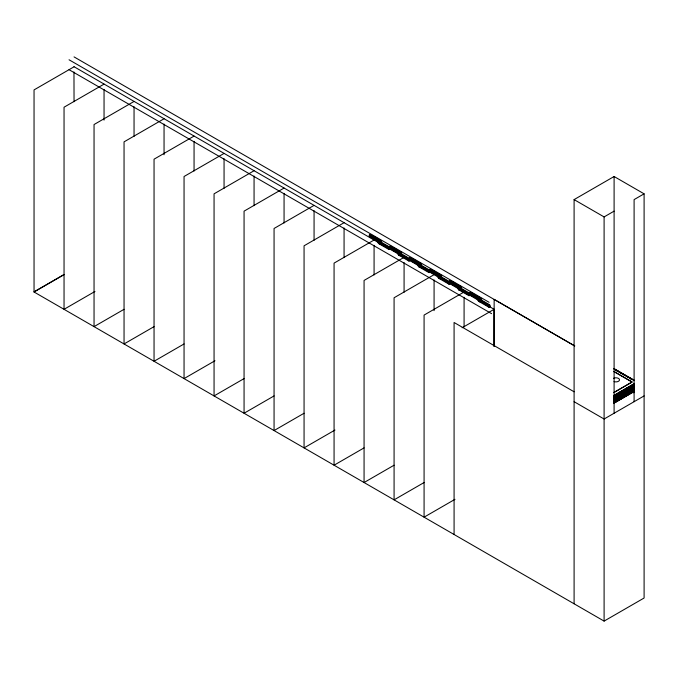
<?xml version="1.0" encoding="UTF-8"?>
<svg xmlns="http://www.w3.org/2000/svg" width="678" height="678" viewBox="0 0 678 678"><rect width="100%" height="100%" fill="white"/><g stroke="black" fill="none" stroke-linecap="round" stroke-linejoin="round"><path stroke-width="1.02" d="M378.485 242.377L378.799 241.478A1.322 0.763 60 0 0 377.858 242.021A1.322 0.763 60 0 0 378.799 243.639L378.485 242.377L379.417 241.834L379.417 241.114A1.322 0.763 60 0 0 378.485 241.656M381.019 241.715L370.086 234.952A1.322 0.763 60 0 0 369.146 235.495A1.322 0.763 60 0 0 370.086 237.122L378.273 241.843M378.875 242.258L389.341 248.301C390.46 247.529 388.045 248.572 388.714 247.216L370.086 236.402L369.815 235.698L389.341 246.851A1.322 0.763 60 0 1 390.265 248.334A1.322 0.763 60 0 1 389.579 249.123M409.809 260.691A1.322 0.763 60 0 0 410.249 259.725A1.322 0.763 60 0 0 409.343 258.403L408.715 258.767L408.8 260.242L398.715 254.436L398.8 253.021A1.322 0.763 60 0 0 397.859 253.564A1.322 0.763 60 0 0 398.8 255.191L408.715 260.928A1.322 0.763 60 0 0 409.656 260.386A1.322 0.763 60 0 0 408.715 258.767L390.087 247.945C388.96 247.021 391.325 247.106 390.714 246.139A1.322 0.763 60 0 0 389.808 246.419M418.801 266.734A1.322 0.763 60 0 1 417.86 265.115A1.322 0.763 60 0 1 418.801 264.573L418.801 266.734L419.419 266.378A1.322 0.763 60 0 1 419.182 266.2M418.877 265.352L429.344 271.395C430.471 270.649 428.038 271.514 428.716 270.31L410.088 259.496L409.817 258.801L429.344 269.954A1.322 0.763 60 0 1 430.276 271.429A1.322 0.763 60 0 1 429.589 272.217M439.183 277.751A1.322 0.763 60 0 0 439.429 277.921L438.717 278.251L448.717 284.023A1.322 0.763 60 0 0 449.658 283.48A1.322 0.763 60 0 0 448.717 281.862L430.089 271.039L429.827 270.344L449.345 281.497A1.322 0.763 60 0 1 450.277 282.98A1.322 0.763 60 0 1 449.59 283.768M459.345 289.438L458.718 289.803L468.718 295.574A1.322 0.763 60 0 0 469.659 295.032A1.322 0.763 60 0 0 468.718 293.404L450.099 282.59L449.828 281.895L469.345 293.049A1.322 0.763 60 0 1 470.278 294.523A1.322 0.763 60 0 1 469.591 295.311M458.489 288.574L459.43 287.311L459.43 288.031L458.489 288.574L458.803 289.837L459.43 289.472A1.322 0.763 60 0 1 458.955 289.057M469.507 293.905L469.617 294.464L468.718 294.854L458.718 289.074L459.43 288.031M478.727 300.6L478.804 301.379A1.322 0.763 60 0 1 477.863 299.761A1.322 0.763 60 0 1 478.804 299.218L478.727 300.6L488.728 306.397L488.728 307.117A1.322 0.763 60 0 0 489.66 306.583A1.322 0.763 60 0 0 488.728 304.956L470.1 294.142L469.829 293.438L489.346 304.591A1.322 0.763 60 0 1 490.287 306.219A1.322 0.763 60 0 1 489.346 306.761L488.728 307.117L478.727 301.346L479.431 301.024A1.322 0.763 60 0 1 478.956 300.608M380.002 243.631L379.595 244.114M400.003 255.174L399.596 255.665M420.004 266.725L419.597 267.208M438.53 276.87L438.802 278.285A1.322 0.763 60 0 1 437.861 276.658A1.322 0.763 60 0 1 438.802 276.124C437.996 277.488 439.827 276.539 439.429 275.76A1.322 0.763 60 0 0 438.488 276.302M440.005 278.277L439.683 278.734M460.006 289.82L459.599 290.311M468.99 294.828L468.718 293.404L469.345 293.049M480.016 301.371L479.6 301.854M370.442 235.342L370.713 234.596L370.086 235.673M398.528 253.767L399.418 253.386L399.418 252.665A1.322 0.763 60 0 0 398.486 253.208M410.444 258.437L410.715 257.691L410.088 258.055A1.322 0.763 60 0 0 409.156 258.589M430.445 269.988L430.716 269.242A1.322 0.763 60 0 0 429.81 269.522M450.446 281.531L450.717 280.785L450.099 281.15A1.322 0.763 60 0 0 449.158 281.692M470.447 293.082L470.718 292.337L470.1 292.693A1.322 0.763 60 0 0 469.159 293.235M469.566 294.515L458.879 288.447M479.16 299.6L479.431 298.854A1.322 0.763 60 0 0 478.49 299.396M74.046 66.8L34.044 89.903L34.044 291.989L64.046 274.666M104.048 84.123L64.046 107.217L64.046 309.312L94.954 291.464M134.049 101.446L94.047 124.54L94.047 326.635L124.049 309.312M164.051 118.769L124.049 141.863L124.049 343.958L154.05 326.635M194.061 136.092L154.05 159.186L154.05 361.281L184.052 343.958M224.062 153.414L184.052 176.509L184.052 378.604L214.968 360.755M63.952 274.556L33.9 291.913L604.098 621.107L644.1 598.013L644.1 193.832L614.099 176.509L574.096 199.603L574.096 603.784M254.064 170.737L214.062 193.832L214.062 395.927L244.063 378.604M284.065 188.06L244.063 211.155L244.063 413.249L274.065 395.927M314.067 205.383L274.065 228.478L274.065 430.572L304.066 413.249M344.068 222.698L304.066 245.8L304.066 447.887L334.983 430.047M369.815 235.698L370.629 235.283L369.79 235.961M369.815 236.063L370.408 235.597M369.866 236.164L370.493 235.808L370.713 236.758L370.086 237.122L370.713 236.037L369.934 236.258M374.078 240.02L334.068 263.123L334.068 465.21L364.069 447.887M378.799 241.487L379.417 241.114M380.087 242.173L380.087 240.732L380.714 240.368A1.322 0.763 60 0 1 381.578 241.538A1.322 0.763 60 0 1 381.375 242.597M380.087 241.453L380.714 240.368L370.713 234.596A1.322 0.763 60 0 0 369.807 235.436M378.494 242.478L379.502 241.893L378.799 242.919M380.79 241.148L380.172 241.512L380.866 241.232M378.527 242.58L379.146 242.224M378.57 242.69L379.197 242.326M380.307 241.682L380.934 241.326M378.638 242.783L379.341 242.504L379.341 243.249M380.358 241.792L380.985 241.427M389.341 246.851L388.714 247.216A1.322 0.763 60 0 1 389.655 248.843A1.322 0.763 60 0 1 388.714 249.377L378.714 243.605L379.417 243.283A1.322 0.763 60 0 1 379.18 243.105M388.799 247.995L389.418 247.639M389.774 247.402L390.714 246.868M389.791 247.504L390.714 247.589L390.087 248.665A1.322 0.763 60 0 1 389.85 248.495M388.867 248.08L389.562 247.809M389.816 247.614L390.443 247.25M378.714 242.885L388.714 248.656L389.613 247.911M389.867 247.716L390.562 247.445M389.638 248.021L388.714 249.377L389.341 249.021M390.011 247.885L390.63 247.529M388.799 248.69L389.638 248.207M390.714 247.589L390.087 248.665L398.274 253.394M398.8 253.038L399.418 252.665M400.308 253.233L400.088 252.275L400.715 251.919A1.322 0.763 60 0 1 401.647 253.394A1.322 0.763 60 0 1 400.961 254.182M398.486 253.928L399.418 253.386M398.495 254.03L399.503 253.445M398.579 254.233L399.266 253.343M398.639 254.326L399.418 254.106L398.715 255.157M398.8 254.47L399.418 254.106M404.08 257.343L364.069 280.438L364.069 482.533L394.079 465.21M410.639 258.377L409.792 258.869L410.715 258.411M408.8 259.547L409.563 259.36M409.817 259.157L410.41 258.691L410.715 259.132L410.088 260.216A1.322 0.763 60 0 1 409.851 260.038M409.868 259.259L410.495 258.903M409.936 259.352L410.563 258.996M409.419 259.877L408.715 260.928L409.343 260.572M410.012 259.437L410.715 259.132M408.876 260.25L409.563 259.869M418.801 264.581L419.419 264.208L419.419 265.657L418.716 265.979L428.877 271.793L428.801 271.09M420.089 265.267L420.089 263.827L420.716 263.462A1.322 0.763 60 0 1 421.58 264.632A1.322 0.763 60 0 1 421.377 265.691M418.496 265.386L419.343 264.895M418.496 265.573L419.504 264.996M420.089 264.547L420.801 264.242L421.03 264.725M418.529 265.683L419.157 265.318M420.25 264.683L420.877 264.327M418.58 265.784L419.199 265.42M420.309 264.784L420.936 264.42M418.64 265.878L419.343 265.598L418.716 266.7L428.716 272.48L429.344 272.115M420.36 264.886L420.987 264.522M429.344 269.954L428.716 270.31A1.322 0.763 60 0 1 429.657 271.937A1.322 0.763 60 0 1 428.716 272.48L429.649 271.115M429.793 270.412L430.64 269.929M429.793 270.598L430.716 269.963M428.937 271.268L429.564 270.903M429.827 270.708L430.403 270.141M428.988 271.37L429.615 271.014M429.869 270.81L430.716 270.683L430.089 271.768A1.322 0.763 60 0 1 429.852 271.59M429.937 270.903L430.64 270.624M428.801 271.793L429.649 271.302M430.716 270.683L430.089 271.768L438.276 276.488M434.081 274.666L394.079 297.761L394.079 499.856L424.081 482.533M438.802 276.132L439.429 275.76M440.098 276.819L440.098 275.37L440.717 275.014A1.322 0.763 60 0 1 441.649 276.488A1.322 0.763 60 0 1 440.963 277.285M438.717 276.81L439.429 276.48M439.505 276.539L438.878 276.904L449.345 282.946L448.717 283.302L438.717 277.531L439.344 277.141L438.802 277.565M438.53 277.226L439.158 276.87M438.581 277.327L439.344 277.141M449.828 281.895L450.565 281.463M449.429 282.277L449.345 281.497L448.717 281.862L448.717 282.582L449.506 282.362M449.785 282.048L450.717 281.506M449.794 282.15L450.404 281.692M449.87 282.362L450.421 281.785M449.938 282.455L450.717 282.226L450.099 283.311A1.322 0.763 60 0 1 449.853 283.133M449.345 282.946L448.717 284.023L449.345 283.667M450.014 282.531L450.641 282.175M450.717 282.226L450.099 283.311L458.277 288.04M460.099 288.362L460.099 286.921L460.718 286.557A1.322 0.763 60 0 1 461.591 287.726A1.322 0.763 60 0 1 461.387 288.794M458.803 287.684L459.43 287.319A1.322 0.763 60 0 0 458.489 287.845M458.498 288.481L459.345 287.997M460.099 287.642L460.718 286.557L450.717 280.785A1.322 0.763 60 0 0 449.811 281.624M458.531 288.777L459.506 288.091M460.176 287.701L461.032 287.819M458.582 288.879L459.209 288.514M460.32 287.879L460.938 287.514M458.65 288.972L459.269 288.616M460.37 287.981L460.989 287.616M464.083 291.989L424.081 315.084L424.081 517.178L454.989 499.33M468.718 294.133L469.345 293.769M469.795 293.506L470.642 293.023L469.795 293.701M468.803 294.193L469.43 293.828M468.879 294.269L469.566 294.006M469.829 293.803L470.413 293.235M468.99 294.464L469.617 294.108M469.879 293.905L470.718 293.777L470.1 294.862A1.322 0.763 60 0 1 469.854 294.684M469.023 294.574L469.651 294.21M469.939 293.998L470.642 293.718L470.1 294.862L478.278 299.583M469.659 294.311L468.718 294.854L468.718 295.574L469.345 295.21M574.096 199.603L604.098 216.926L614.099 211.146M644.1 193.832L634.1 199.603L634.1 401.698M478.804 299.227L479.431 298.854M480.1 299.913L480.1 298.473L480.719 298.108A1.322 0.763 60 0 1 481.651 299.583A1.322 0.763 60 0 1 480.965 300.379M478.532 299.964L479.346 299.54M478.499 300.218L479.507 299.634M478.804 300.659L479.431 300.295L478.532 300.32L468.329 294.362M478.583 300.43L479.21 300.066M478.651 300.524L479.346 300.244M489.431 305.38L489.346 304.591L488.728 304.956L488.728 305.676L489.508 305.456M478.888 299.998L489.346 306.041L488.728 306.397L489.431 306.075M462.159 327.745L494.084 309.312L489.423 306.541M613.904 392.443L632.082 381.943L613.904 371.451M613.904 392.579L632.082 382.078L613.904 371.586M613.751 395.554L634.396 383.502M613.751 395.689L634.396 383.773M613.751 395.825L634.396 383.909M613.751 395.96L634.396 384.045M613.751 396.105L634.396 384.18M613.751 396.376L634.396 384.316M613.751 396.511L634.396 384.596M613.751 396.647L634.396 384.731M613.751 396.783L634.396 384.867M613.751 396.918L634.396 385.002M613.751 397.189L634.396 385.138M613.751 397.325L634.396 385.409M613.751 397.461L634.396 385.545M613.751 397.605L634.396 385.68M613.751 397.74L634.396 385.816M613.751 398.011L634.396 385.952M613.751 398.147L634.396 386.231M613.751 398.283L634.396 386.367M613.751 398.418L634.396 386.502M613.751 398.554L634.396 386.638M613.751 398.689L634.396 386.774M613.751 398.969L634.396 386.909M613.751 399.105L634.396 387.18M613.751 399.24L634.396 387.316M613.751 399.376L634.396 387.46M613.751 399.512L634.396 387.596M613.751 399.783L634.396 387.731M613.751 399.918L634.396 388.002M613.751 400.054L634.396 388.138M613.751 400.19L634.396 388.274M613.751 400.325L634.396 388.409M613.751 400.605L634.396 388.545M613.751 400.74L634.396 388.816M613.751 400.876L634.396 388.96M613.751 401.012L634.396 389.096M613.751 401.147L634.396 389.231M613.751 401.418L634.396 389.367M613.751 401.554L634.396 389.638M613.751 401.69L634.396 389.774M613.751 401.825L634.396 389.909M613.751 401.969L634.396 390.045M613.751 402.24L634.396 390.181M613.751 402.376L634.396 390.46M613.751 402.512L634.396 390.596M613.751 402.647L634.396 390.731M613.751 402.783L634.396 390.867M613.751 403.054L634.396 391.003M613.751 403.19L634.396 391.274M613.751 403.334L634.396 391.409M644.1 395.918L604.098 419.021L574.096 401.698M389.935 247.182L409.343 258.403L409.419 259.182M448.802 283.336L448.717 282.582M488.804 306.431L488.728 305.676M74.046 56.893L574.707 345.941M613.87 368.544L634.405 380.4M613.87 368.679L634.405 380.536M613.87 368.815L633.515 380.155M614.76 369.468L631.726 379.265M615.658 370.12L617.438 371.29M619.226 372.18L624.582 375.273M626.37 376.307L628.159 377.332M629.947 378.366L631.726 379.4M69.046 59.774L489.084 302.286M420.801 264.242L410.088 258.055L410.088 258.776M418.275 264.937L410.088 260.216L410.088 259.496M398.876 253.801L409.343 259.844M73.97 66.681L377.612 242.063M389.46 248.826L398.706 254.242M409.639 260.479L419.801 266.42M429.81 272.124L438.141 277.014M449.989 283.777L458.32 288.659M69.046 69.69L491.584 313.643M574.096 391.782L454.082 322.491L454.082 534.501M574.724 345.933L494.152 299.362L494.084 346.348M460.879 287.421L450.099 281.15L450.099 281.87M479.634 299.71L480.016 300.651M459.633 288.158L460.015 289.099M439.632 276.607L440.014 277.556M419.623 265.064L420.013 266.005M399.622 253.513L400.003 254.453M379.621 241.97L380.002 242.91M614.099 176.509L614.099 413.241M604.098 216.926L604.098 621.107M494.008 309.193L494.008 346.221M470.1 293.413L470.1 292.693L480.719 298.829L480.719 298.108L470.718 292.337A1.322 0.763 60 0 0 469.82 293.176M464.083 297.278L464.083 326.906M434.081 279.955L434.081 310.643M430.089 270.319L430.716 269.242L440.717 275.014L440.717 275.734L430.089 269.598A1.322 0.763 60 0 0 429.157 270.141M420.716 264.183L420.716 263.462L410.715 257.691A1.322 0.763 60 0 0 409.809 258.53M404.08 262.632L404.08 292.26M390.087 247.224L390.714 246.139L400.715 251.919L400.715 252.64L390.087 246.504A1.322 0.763 60 0 0 389.155 247.046M374.078 245.317L374.078 274.937M344.068 227.994L344.068 257.615M314.067 210.672L314.067 240.292M284.065 193.349L284.065 222.977M254.064 176.026L254.064 205.654M224.062 158.703L224.062 188.331M194.061 141.38L194.061 171.009M164.051 124.057L164.051 154.745M134.049 106.734L134.049 136.363M104.048 89.411L104.048 120.099M73.97 71.97L74.046 101.717M613.582 378.332A3.534 2.042 0 0 1 618.361 378.341A3.534 2.042 0 0 1 618.768 381.087A3.534 2.042 0 0 1 614.065 381.561M370.713 236.758A1.322 0.763 60 0 1 370.247 236.342M380.087 240.732A1.322 0.763 60 0 1 381.028 242.351M390.714 248.309A1.322 0.763 60 0 1 390.248 247.894M400.088 252.275A1.322 0.763 60 0 1 401.029 253.903M399.418 254.826A1.322 0.763 60 0 1 399.181 254.648M410.715 259.852A1.322 0.763 60 0 1 410.249 259.437M409.283 259.208A1.322 0.763 60 0 1 409.181 258.894M420.089 263.827A1.322 0.763 60 0 1 421.03 265.445M418.487 264.751A1.322 0.763 60 0 1 419.419 264.208M430.716 271.403A1.322 0.763 60 0 1 430.25 270.988M440.098 275.37A1.322 0.763 60 0 1 441.031 276.997M450.717 282.955A1.322 0.763 60 0 1 450.056 282.251M449.285 282.302A1.322 0.763 60 0 1 449.192 281.989M460.099 286.921A1.322 0.763 60 0 1 461.032 288.548M458.803 289.837A1.322 0.763 60 0 1 457.862 288.209A1.322 0.763 60 0 1 458.803 287.667M470.718 294.498A1.322 0.763 60 0 1 470.252 294.083M480.1 298.473A1.322 0.763 60 0 1 481.033 300.091M633.888 391.664A1.771 1.017 60 0 1 632.769 391.672M634.413 392.367A2.653 1.534 60 0 1 632.735 392.367M634.311 392.333A2.653 1.534 60 0 1 633.854 392.248M633.777 391.587A1.771 1.017 60 0 1 632.896 392.096"/></g></svg>
